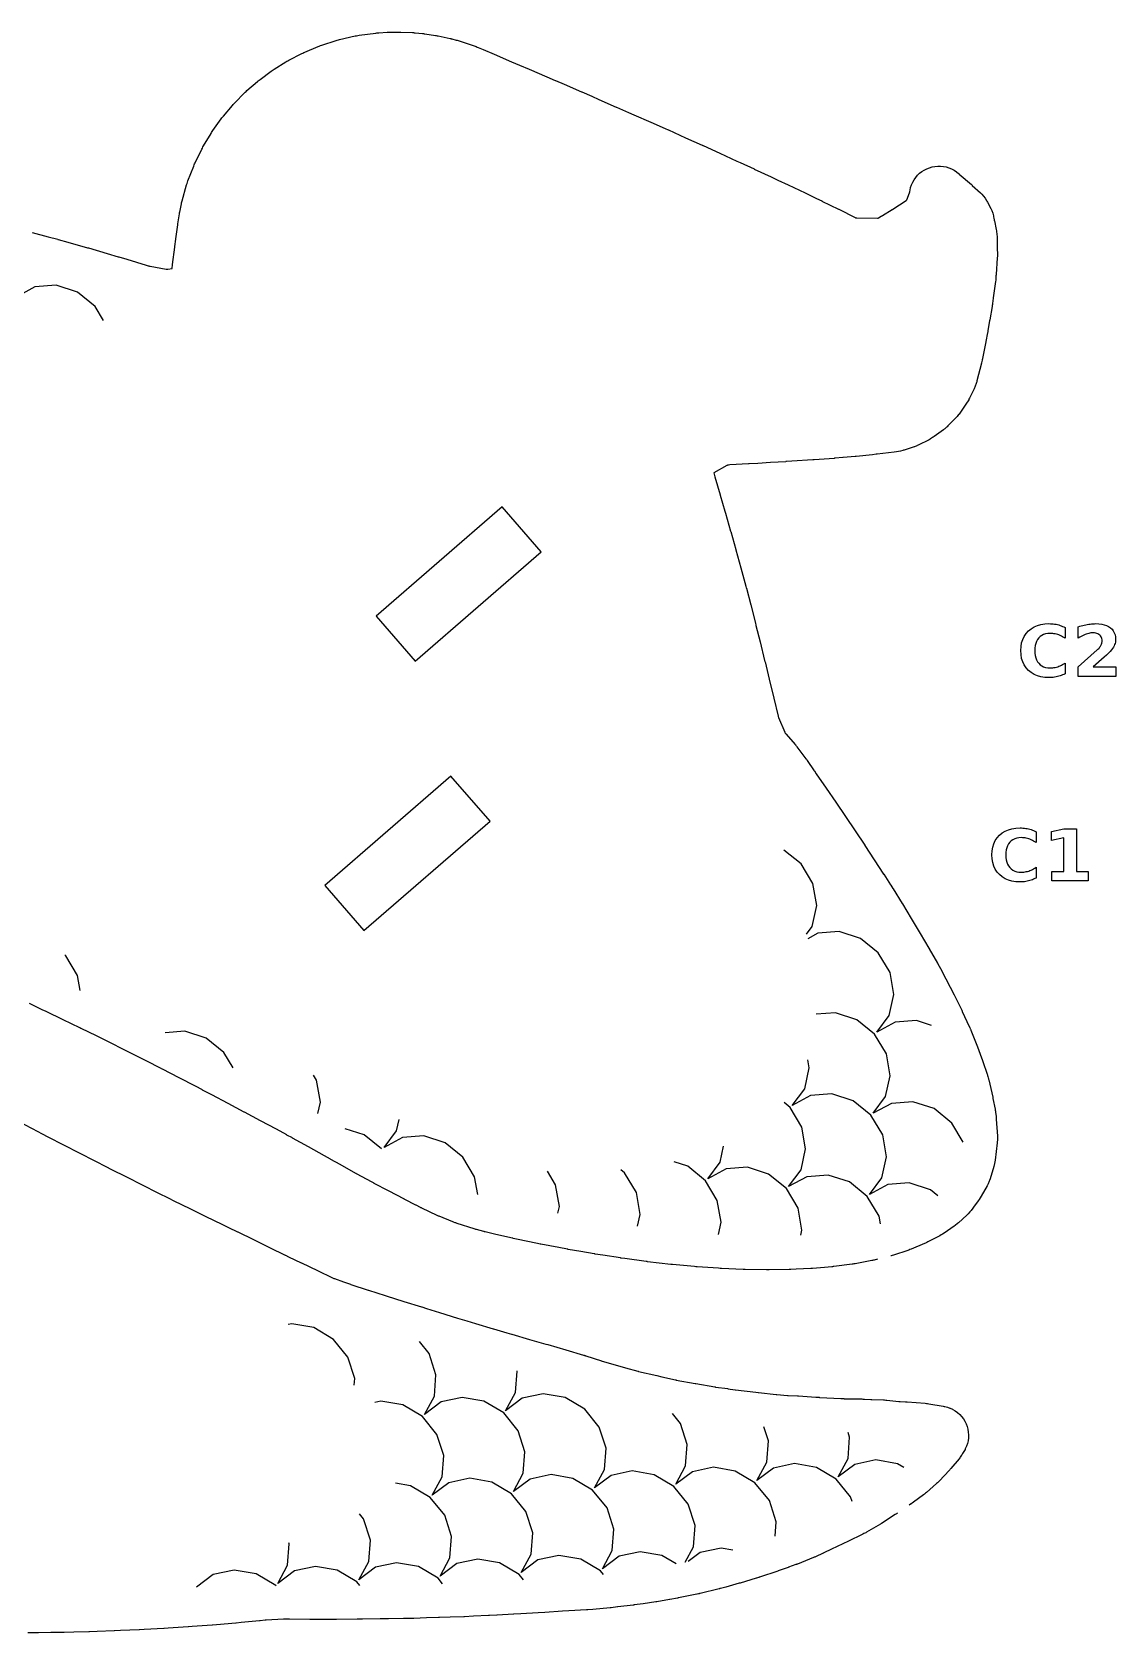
# Model space of a CAD drawing. Header units: millimetres. Extents: x 3 to 297, y 9 to 291.
# Drawn here: x 246.6 to 297.2, y 216.4 to 291.1 of the extents above; entities that cross this region are included whole.
import ezdxf

# ---------------------------------------------------------------- set-up
doc = ezdxf.new("R2010")
doc.units = ezdxf.units.MM
for name, color, linetype in [('CUT', 1, 'CONTINUOUS'), ('ENGRAVE', 5, 'CONTINUOUS'), ('SCORE', 7, 'CONTINUOUS')]:
    doc.layers.add(name, color=color, linetype=linetype)

msp = doc.modelspace()

# ---------------------------------------------------------------- linework, layer by layer
at = {"layer": 'CUT', "color": 1}
for points in [[(246.6475, 281.7746), (247.3926, 281.5716), (247.8431, 281.4495), (247.8509, 281.4474), (247.8587, 281.4452), (247.8664, 281.443), (248.3198, 281.3143), (249.2356, 281.0539), (249.2505, 281.0497), (249.2574, 281.0477), (249.2648, 281.0456), (249.2723, 281.0435), (250.15, 280.7861), (250.669, 280.6353), (250.6763, 280.6331), (250.6836, 280.631), (250.691, 280.6288), (251.0628, 280.5161), (251.9666, 280.2431), (251.9698, 280.2422), (252.063, 280.2138), (252.0961, 280.2047), (252.1293, 280.1966), (252.1629, 280.1894), (252.8978, 280.0529), (252.9168, 280.0499), (252.9387, 280.0482), (252.9607, 280.0489), (252.9798, 280.0511), (253.183, 280.08), (253.2067, 280.2763), (253.304, 281.0843), (253.3049, 281.0916), (253.3058, 281.0988), (253.3068, 281.1061), (253.3534, 281.4605), (253.3539, 281.4643), (253.4434, 282.1302), (253.4457, 282.1467), (253.4481, 282.163), (253.4507, 282.1794), (253.5236, 282.6363), (253.5286, 282.6651), (253.5338, 282.6938), (253.5394, 282.7225), (253.6171, 283.102), (253.6274, 283.1479), (253.6385, 283.1937), (253.6503, 283.2393), (253.8595, 283.9876), (253.8787, 284.0501), (253.8993, 284.1121), (253.9214, 284.1735), (254.1926, 284.872), (254.2135, 284.9227), (254.2354, 284.973), (254.2584, 285.0228), (254.5681, 285.6602), (254.5949, 285.7124), (254.6229, 285.7641), (254.652, 285.8151), (255.0004, 286.3961), (255.0286, 286.4411), (255.0577, 286.4855), (255.0877, 286.5294), (255.4765, 287.0745), (255.5082, 287.117), (255.5407, 287.1589), (255.574, 287.2002), (255.9968, 287.7033), (256.0316, 287.743), (256.067, 287.782), (256.1033, 287.8203), (256.5597, 288.2837), (256.5973, 288.3204), (256.6355, 288.3563), (256.6745, 288.3915), (257.1643, 288.8162), (257.2046, 288.8499), (257.2456, 288.8827), (257.2872, 288.9147), (257.8105, 289.301), (257.8535, 289.3315), (257.8971, 289.3611), (257.9413, 289.3898), (258.4991, 289.7374), (258.5447, 289.7645), (258.5908, 289.7907), (258.6374, 289.816), (259.2319, 290.1239), (259.2796, 290.1474), (259.3277, 290.17), (259.3762, 290.1915), (260.0007, 290.4543), (260.0553, 290.4759), (260.1103, 290.4963), (260.1659, 290.5155), (260.8406, 290.732), (260.8932, 290.7477), (260.946, 290.7623), (260.9992, 290.7758), (261.729, 290.9455), (261.793, 290.9587), (261.8572, 290.9704), (261.9218, 290.9805), (262.6922, 291.0818), (262.739, 291.0871), (262.7859, 291.0916), (262.8328, 291.0953), (263.2194, 291.1186), (263.2486, 291.1201), (263.2778, 291.1212), (263.3071, 291.122), (263.7345, 291.1291), (263.7754, 291.1291), (263.8163, 291.1286), (263.8571, 291.1274), (264.4125, 291.1026), (264.4496, 291.1004), (264.4867, 291.0978), (264.5238, 291.0946), (264.8791, 291.0588), (264.9122, 291.0551), (264.9452, 291.051), (264.9781, 291.0464), (265.4734, 290.9716), (265.517, 290.9643), (265.5605, 290.9562), (265.6038, 290.9475), (266.1634, 290.8247), (266.188, 290.819), (266.2126, 290.8131), (266.2371, 290.807), (266.4428, 290.7537), (266.4873, 290.7413), (266.5316, 290.7282), (266.5756, 290.7143), (267.3239, 290.4639), (267.3717, 290.4469), (267.4192, 290.429), (267.4663, 290.4102), (267.7013, 290.3112), (267.7091, 290.3079), (268.2169, 290.0902), (269.0266, 289.7422), (269.3923, 289.5877), (269.8495, 289.395), (269.8557, 289.3923), (270.6712, 289.0436), (270.6737, 289.0426), (271.0724, 288.8711), (271.0741, 288.8704), (271.4851, 288.693), (271.4897, 288.691), (272.2993, 288.338), (272.3024, 288.3366), (272.7753, 288.129), (272.7773, 288.128), (273.1089, 287.9818), (273.9189, 287.6274), (273.9242, 287.6251), (274.4876, 287.3757), (274.7315, 287.2682), (274.733, 287.2676), (275.5368, 286.9123), (276.1998, 286.6226), (276.2018, 286.6217), (276.3429, 286.5598), (276.3538, 286.555), (277.1565, 286.1941), (277.9319, 285.8467), (277.9342, 285.8457), (277.9516, 285.8379), (277.9597, 285.8342), (277.9676, 285.8306), (277.9756, 285.8269), (278.7516, 285.4651), (279.5531, 285.0966), (279.7003, 285.0293), (280.348, 284.7348), (280.3567, 284.7308), (281.152, 284.3623), (281.4626, 284.2182), (281.4657, 284.2167), (281.9391, 283.9956), (281.9474, 283.9917), (282.7302, 283.6194), (282.7363, 283.6164), (283.2645, 283.362), (283.2683, 283.3601), (283.5159, 283.2399), (283.521, 283.2373), (284.292, 282.8587), (284.301, 282.8543), (285.0669, 282.471), (285.0744, 282.4673), (285.0913, 282.4596), (285.1079, 282.4536), (285.1257, 282.4513), (285.145, 282.4504), (286.1172, 282.4332), (286.1346, 282.4333), (286.143, 282.434), (286.1505, 282.4378), (286.1653, 282.4469), (286.2899, 282.5275), (286.3087, 282.5394), (286.3276, 282.5512), (286.3465, 282.5628), (286.8, 282.8351), (286.8107, 282.8417), (286.8213, 282.8484), (286.8319, 282.8552), (287.4463, 283.2593), (287.4612, 283.2697), (287.468, 283.2752), (287.472, 283.283), (287.479, 283.2998), (287.6033, 283.6209), (287.609, 283.6368), (287.6143, 283.6554), (287.6187, 283.6798), (287.6191, 283.6823), (287.6303, 283.743), (287.6599, 283.8701), (287.7023, 283.9954), (287.7564, 284.1161), (287.822, 284.231), (287.8982, 284.3391), (287.9845, 284.4394), (288.08, 284.5309), (288.1839, 284.6128), (288.2952, 284.6844), (288.4128, 284.7449), (288.5357, 284.7938), (288.6628, 284.8307), (288.7928, 284.8552), (288.9245, 284.8672), (289.0568, 284.8664), (289.1884, 284.8529), (289.3181, 284.8268), (289.4447, 284.7884), (289.567, 284.7379), (289.6839, 284.676), (289.7943, 284.6031), (289.8958, 284.5211), (289.9197, 284.4998), (289.9278, 284.4927), (290.4963, 284.0039), (290.5106, 283.9915), (290.5247, 283.9789), (290.5388, 283.9663), (290.9142, 283.6247), (290.9586, 283.5823), (290.9815, 283.5595), (291.0655, 283.4675), (291.1419, 283.3668), (291.2077, 283.261), (291.2235, 283.2329), (291.2523, 283.1786), (291.4012, 282.8815), (291.429, 282.8224), (291.4429, 282.7911), (291.4904, 282.6675), (291.5256, 282.54), (291.5331, 282.5065), (291.5459, 282.4425), (291.5614, 282.3531), (291.5635, 282.3417), (291.5657, 282.3303), (291.568, 282.3189), (291.6545, 281.9126), (291.6663, 281.8498), (291.6717, 281.8166), (291.6863, 281.6896), (291.6885, 281.6561), (291.6913, 281.5922), (291.703, 280.9619), (291.7033, 280.9506), (291.7037, 280.9392), (291.7043, 280.9278), (291.709, 280.8429), (291.711, 280.7543), (291.7101, 280.6658), (291.7062, 280.5773), (291.6464, 279.7985), (291.6457, 279.7885), (291.6451, 279.7785), (291.6446, 279.7685), (291.6403, 279.6706), (291.636, 279.6074), (291.6302, 279.5443), (291.6229, 279.4814), (291.5166, 278.7202), (291.5155, 278.7117), (291.5144, 278.7033), (291.5134, 278.6949), (291.4856, 278.4454), (291.4796, 278.399), (291.4728, 278.3528), (291.4652, 278.3067), (291.3513, 277.684), (291.35, 277.677), (291.3488, 277.67), (291.3477, 277.663), (291.2709, 277.1801), (291.2649, 277.1452), (291.2584, 277.1103), (291.2514, 277.0756), (291.1657, 276.6745), (291.1632, 276.6627), (291.0124, 275.8835), (291.0069, 275.8567), (291.0011, 275.8299), (290.9951, 275.8031), (290.9665, 275.6822), (290.9646, 275.6741), (290.9626, 275.666), (290.9606, 275.6579), (290.7572, 274.8431), (290.7436, 274.7931), (290.736, 274.7669), (290.7032, 274.6687), (290.6936, 274.6432), (290.6744, 274.5951), (290.6234, 274.4744), (290.6089, 274.4412), (290.5939, 274.4082), (290.5785, 274.3755), (290.4075, 274.0247), (290.3837, 273.9784), (290.3708, 273.9542), (290.318, 273.8646), (290.3032, 273.8415), (290.2743, 273.7982), (289.9503, 273.3339), (289.9179, 273.2895), (289.9004, 273.2665), (289.8304, 273.1819), (289.8111, 273.1604), (289.7735, 273.1203), (289.3992, 272.737), (289.3597, 272.6982), (289.3384, 272.6782), (289.2548, 272.6056), (289.232, 272.5874), (289.188, 272.5538), (288.7556, 272.2374), (288.7106, 272.2059), (288.6866, 272.1898), (288.5929, 272.1324), (288.5677, 272.1183), (288.5191, 272.0926), (288.0137, 271.8375), (287.9668, 271.8149), (287.9418, 271.8035), (287.8456, 271.764), (287.8198, 271.7546), (287.7706, 271.7377), (287.3992, 271.6179), (287.3646, 271.6073), (287.3299, 271.5971), (287.295, 271.5874), (287.1819, 271.5576), (287.0878, 271.5364), (286.9933, 271.5187), (286.898, 271.5043), (286.0925, 271.4125), (286.0788, 271.411), (286.0652, 271.4096), (286.0515, 271.4082), (285.8811, 271.3923), (285.8734, 271.3916), (285.1216, 271.312), (285.1068, 271.3105), (285.092, 271.3091), (285.0772, 271.3078), (284.507, 271.2603), (284.4997, 271.2596), (284.1357, 271.2249), (284.1218, 271.2237), (284.1079, 271.2225), (284.094, 271.2214), (283.1604, 271.152), (283.1526, 271.1513), (283.139, 271.1502), (283.1266, 271.1492), (283.1126, 271.1481), (283.0986, 271.1472), (282.1181, 271.0837), (282.1161, 271.0836), (281.836, 271.0659), (281.8331, 271.0657), (281.1119, 271.0217), (281.1106, 271.0216), (280.5294, 270.9868), (280.1188, 270.9593), (280.1105, 270.9588), (280.1021, 270.9583), (280.0936, 270.9578), (279.2229, 270.9106), (279.1502, 270.9061), (279.1311, 270.9043), (279.1135, 270.9012), (279.0968, 270.8943), (279.0795, 270.8853), (278.4649, 270.5454), (278.5208, 270.3611), (278.5238, 270.3512), (278.7703, 269.515), (278.7726, 269.5074), (278.9881, 268.7599), (278.9888, 268.7575), (279.0166, 268.6605), (279.2576, 267.8175), (279.2594, 267.811), (279.4978, 266.961), (279.4983, 266.9591), (279.5017, 266.947), (279.5026, 266.9437), (279.7328, 266.1099), (279.7343, 266.1042), (279.9648, 265.2545), (279.967, 265.2466), (279.9887, 265.1643), (279.9898, 265.1603), (280.1917, 264.3878), (280.193, 264.3828), (280.4141, 263.5236), (280.4158, 263.5168), (280.4394, 263.423), (280.4403, 263.4193), (280.6315, 262.6505), (280.6328, 262.6452), (280.8449, 261.7775), (280.8599, 261.717), (280.8608, 261.7134), (281.0602, 260.9039), (281.0615, 260.8988), (281.2709, 260.0345), (281.2735, 260.0232), (281.469, 259.1847), (281.4729, 259.1695), (281.4862, 259.1289), (281.492, 259.1143), (281.786, 258.4288), (281.7935, 258.4125), (281.8035, 258.3946), (281.8152, 258.3777), (281.8265, 258.3638), (282.279, 257.8353), (282.303, 257.8065), (282.3265, 257.7774), (282.3496, 257.748), (282.7736, 257.1928), (282.7938, 257.1656), (282.8137, 257.1382), (282.8332, 257.1105), (283.1619, 256.6315), (283.1655, 256.6263), (283.257, 256.4915), (283.7161, 255.8228), (284.1677, 255.1651), (284.172, 255.1587), (284.6204, 254.4976), (284.6245, 254.4916), (285.0682, 253.8296), (285.0736, 253.8215), (285.5155, 253.1518), (285.5182, 253.1476), (285.9582, 252.4754), (286.3991, 251.8062), (286.4044, 251.798), (286.7246, 251.3041), (286.7313, 251.2937), (286.836, 251.129), (286.8432, 251.1175), (287.264, 250.4401), (287.2687, 250.4325), (287.2732, 250.4251), (287.2778, 250.4176), (287.6873, 249.7387), (287.6907, 249.7329), (288.1061, 249.0363), (288.107, 249.0348), (288.5141, 248.35), (288.5198, 248.3403), (288.5255, 248.3306), (288.5311, 248.3209), (288.9201, 247.6408), (288.9255, 247.6313), (288.9308, 247.6218), (288.9361, 247.6122), (289.0511, 247.4033), (289.0577, 247.3912), (289.0643, 247.379), (289.0707, 247.3668), (289.3083, 246.9132), (289.313, 246.9043), (289.3176, 246.8953), (289.3222, 246.8864), (289.6848, 246.1679), (289.6875, 246.1626), (290.0447, 245.4471), (290.0527, 245.4307), (290.0607, 245.4143), (290.0685, 245.3978), (290.3986, 244.6886), (290.4054, 244.6738), (290.4121, 244.659), (290.4187, 244.6441), (290.4456, 244.5825), (290.4556, 244.5589), (290.4654, 244.5352), (290.475, 244.5114), (290.7176, 243.8915), (290.7218, 243.8806), (290.726, 243.8696), (290.7301, 243.8586), (291.0136, 243.0949), (291.019, 243.08), (291.0244, 243.0651), (291.0296, 243.0501), (291.2292, 242.4709), (291.2416, 242.4331), (291.2534, 242.3952), (291.2647, 242.357), (291.2834, 242.29), (291.2917, 242.2586), (291.2997, 242.2272), (291.3073, 242.1957), (291.4916, 241.3861), (291.496, 241.3659), (291.5003, 241.3456), (291.5044, 241.3253), (291.6003, 240.8343), (291.6086, 240.7877), (291.616, 240.7411), (291.6226, 240.6943), (291.6483, 240.4849), (291.6527, 240.4439), (291.6564, 240.4028), (291.6596, 240.3617), (291.7081, 239.5607), (291.7104, 239.5021), (291.7109, 239.4711), (291.7077, 239.3538), (291.7055, 239.323), (291.7, 239.2645), (291.6064, 238.4543), (291.5935, 238.3675), (291.5806, 238.297), (291.5435, 238.1448), (291.3676, 237.572), (291.345, 237.5047), (291.3322, 237.4696), (291.2763, 237.339), (291.2598, 237.3055), (291.2268, 237.2426), (290.9574, 236.7613), (290.9121, 236.6863), (290.8645, 236.6129), (290.8144, 236.541), (290.6871, 236.3705), (290.6798, 236.3609), (290.482, 236.1009), (290.4458, 236.0554), (290.4264, 236.032), (290.3485, 235.9462), (290.327, 235.9245), (290.2853, 235.8842), (289.8903, 235.5184), (289.8528, 235.4849), (289.8326, 235.4676), (289.7539, 235.405), (289.7325, 235.3893), (289.6914, 235.3603), (289.2198, 235.04), (289.1534, 234.9978), (289.0857, 234.9574), (289.0202, 234.9208), (289.019, 234.9202), (288.4647, 234.6287), (288.413, 234.6029), (288.3607, 234.5782), (288.3079, 234.5546), (287.6777, 234.2899), (287.6296, 234.2708), (287.5812, 234.2526), (287.5323, 234.2353), (286.86, 234.0123), (286.8049, 233.9954), (286.7495, 233.9796), (286.7384, 233.9767)], [(286.1073, 233.8208), (285.9554, 233.7834), (285.9183, 233.7748), (285.8811, 233.7668), (285.8438, 233.7592), (285.0634, 233.6137), (285.0439, 233.61), (285.0046, 233.603), (284.9637, 233.5964), (284.9227, 233.5905), (284.075, 233.4807), (284.0441, 233.4771), (284.0133, 233.4738), (283.9823, 233.4709), (283.6399, 233.4427), (283.0819, 233.3935), (283.0542, 233.3913), (283.0264, 233.3895), (282.9986, 233.3879), (282.3174, 233.3562), (282.0595, 233.3428), (282.034, 233.3417), (282.0084, 233.3408), (281.9828, 233.3402), (281.06, 233.3273), (281.0076, 233.3263), (280.9846, 233.326), (280.9611, 233.326), (280.9376, 233.3262), (279.93, 233.342), (279.9079, 233.3425), (279.8858, 233.3433), (279.8651, 233.3441), (279.8487, 233.3449), (278.8249, 233.3892), (278.8045, 233.3902), (278.7841, 233.3914), (278.7637, 233.3928), (278.6934, 233.398), (277.6947, 233.4668), (277.6754, 233.4682), (277.6561, 233.4698), (277.6368, 233.4716), (277.5633, 233.4788), (276.5379, 233.5744), (276.5202, 233.5761), (276.5026, 233.578), (276.4849, 233.58), (276.4601, 233.583), (275.3814, 233.7079), (275.3558, 233.7108), (275.3405, 233.7126), (275.3248, 233.7146), (275.3092, 233.7166), (274.3239, 233.8513), (274.1522, 233.8742), (274.1377, 233.8763), (274.1232, 233.8784), (274.1087, 233.8805), (273.2832, 234.0095), (272.9251, 234.0645), (272.9118, 234.0666), (272.8984, 234.0688), (272.885, 234.0711), (272.2571, 234.1807), (271.6754, 234.2812), (271.6631, 234.2834), (271.6508, 234.2856), (271.6384, 234.2879), (271.2438, 234.3637), (270.4025, 234.5249), (270.3911, 234.5271), (270.3797, 234.5294), (270.3683, 234.5318), (270.2448, 234.5577), (269.2614, 234.7644), (269.1055, 234.7971), (269.0945, 234.7995), (269.0836, 234.8019), (269.0726, 234.8043), (268.3005, 234.9803), (268.29, 234.9827), (267.7911, 235.1006), (267.7717, 235.1053), (267.7525, 235.1101), (267.7333, 235.1151), (267.3865, 235.208), (267.3546, 235.217), (267.3227, 235.2264), (267.291, 235.2362), (266.4932, 235.493), (266.4607, 235.5039), (266.4285, 235.5152), (266.3963, 235.5269), (266.3225, 235.5549), (266.3085, 235.5603), (266.2945, 235.5658), (266.2806, 235.5714), (265.6544, 235.8251), (265.6211, 235.8392), (265.5879, 235.8537), (265.5549, 235.8687), (264.8366, 236.2061), (264.8184, 236.2148), (264.8003, 236.2237), (264.7822, 236.2327), (264.5691, 236.3407), (264.5593, 236.3458), (264.0508, 236.609), (264.0441, 236.6125), (264.0376, 236.6159), (264.031, 236.6194), (263.2894, 237.0139), (262.6218, 237.3648), (262.6111, 237.3705), (262.5257, 237.4164), (262.5235, 237.4176), (261.7832, 237.8172), (261.7749, 237.8217), (261.7667, 237.8262), (261.7584, 237.8308), (261.0283, 238.2383), (260.5904, 238.4831), (260.582, 238.4878), (260.295, 238.651), (259.5496, 239.0677), (258.8049, 239.4797), (258.7989, 239.483), (258.5451, 239.6197), (258.539, 239.623), (258.052, 239.8885), (257.307, 240.2922), (256.5582, 240.6899), (256.5532, 240.6926), (255.7958, 241.0992), (255.0342, 241.5001), (254.6046, 241.7228), (254.5966, 241.7269), (254.27, 241.899), (253.5112, 242.2946), (252.7394, 242.6895), (252.6823, 242.7184), (252.6744, 242.7225), (251.9789, 243.0807), (251.2007, 243.4728), (250.7911, 243.6773), (250.7848, 243.6805), (250.4339, 243.858), (249.6497, 244.246), (248.9325, 244.5981), (248.9285, 244.6001), (248.8764, 244.6259), (248.0903, 245.0074), (247.3061, 245.383), (247.1187, 245.4713), (247.1112, 245.4748), (246.5185, 245.7585)], [(245.9321, 240.3034), (246.6479, 239.9228), (247.1187, 239.6779), (247.3874, 239.5387), (248.1145, 239.1615), (248.8473, 238.7844), (249.5808, 238.4095), (250.1127, 238.1395), (250.3181, 238.0351), (251.0505, 237.6619), (251.7843, 237.2905), (252.5227, 236.9208), (253.023, 236.6728), (253.2679, 236.552), (254.0057, 236.1884), (254.7504, 235.8247), (255.4968, 235.4627), (255.499, 235.4616), (255.8208, 235.3048), (255.8221, 235.3042), (256.2406, 235.0997), (256.2433, 235.0983), (256.9803, 234.7361), (257.7242, 234.3747), (257.7309, 234.3714), (258.4661, 234.0091), (258.4734, 234.0055), (258.617, 233.937), (259.2131, 233.6547), (259.2226, 233.6501), (259.9652, 233.2912), (260.6705, 232.9529), (260.6993, 232.94), (260.7283, 232.9279), (260.7577, 232.9165), (261.1827, 232.7642), (261.191, 232.7612), (261.5119, 232.6513), (261.5204, 232.6485), (262.3387, 232.3817), (262.3448, 232.3797), (263.1291, 232.1331), (263.1362, 232.1308), (263.1726, 232.1192), (263.1766, 232.1179), (263.9952, 231.8525), (264.0034, 231.8499), (264.8253, 231.596), (264.8376, 231.5922), (265.059, 231.5214), (265.6587, 231.3303), (265.6679, 231.3274), (266.5057, 231.0748), (266.9467, 230.9418), (267.3409, 230.8235), (267.3458, 230.822), (268.1743, 230.5697), (268.1842, 230.5667), (268.8048, 230.3891), (269.0216, 230.3271), (269.0281, 230.3252), (269.0345, 230.3233), (269.041, 230.3214), (269.8653, 230.0765), (269.8742, 230.0739), (270.6249, 229.8632), (270.6348, 229.8604), (270.7167, 229.8367), (270.725, 229.8343), (271.5599, 229.587), (272.391, 229.3462), (272.4065, 229.3416), (272.4221, 229.3369), (272.4375, 229.3321), (272.4728, 229.321), (272.4793, 229.3189), (272.4858, 229.3168), (272.4922, 229.3147), (273.2243, 229.0751), (273.2348, 229.0717), (273.2453, 229.0685), (273.2559, 229.0654), (274.0803, 228.828), (274.3453, 228.753), (274.9207, 228.5955), (274.9323, 228.5924), (274.9438, 228.5895), (274.9554, 228.5867), (275.8138, 228.3876), (275.8184, 228.3865), (276.0485, 228.3323), (276.6796, 228.1889), (276.693, 228.1861), (276.7063, 228.1833), (276.7198, 228.1808), (277.6059, 228.0209), (277.6133, 228.0195), (277.6307, 228.0163), (278.5121, 227.8609), (278.5243, 227.8589), (278.5365, 227.857), (278.5488, 227.8552), (279.1235, 227.7778), (279.1328, 227.7765), (279.4639, 227.7296), (279.4712, 227.7286), (279.4786, 227.7276), (279.4859, 227.7267), (280.429, 227.6161), (280.4357, 227.6154), (280.5407, 227.6042), (280.5519, 227.603), (281.3834, 227.5074), (281.393, 227.5064), (281.4026, 227.5054), (281.4123, 227.5045), (281.9166, 227.4626), (281.9275, 227.4618), (281.9384, 227.4611), (281.9493, 227.4605), (282.3705, 227.4406), (282.3877, 227.4397), (282.4049, 227.4387), (282.422, 227.4375), (283.2298, 227.3785), (283.2431, 227.3777), (283.2564, 227.377), (283.2698, 227.3765), (283.3728, 227.3735), (283.3884, 227.3729), (283.4039, 227.3723), (283.4194, 227.3715), (284.3948, 227.3203), (284.4053, 227.3197), (284.4158, 227.3191), (284.4263, 227.3184), (284.5234, 227.3118), (284.5391, 227.3109), (284.5549, 227.3102), (284.5707, 227.3098), (285.3836, 227.2962), (285.4262, 227.2948), (285.4688, 227.2927), (285.5114, 227.2899), (285.7938, 227.2672), (285.8116, 227.266), (285.8294, 227.2651), (285.8472, 227.2644), (286.3867, 227.2524), (286.4416, 227.25), (286.4964, 227.2465), (286.5512, 227.2419), (287.1105, 227.1832), (287.1305, 227.1815), (287.1506, 227.18), (287.1707, 227.1789), (287.4139, 227.1695), (287.4422, 227.1681), (287.4704, 227.1664), (287.4985, 227.1644), (288.3377, 227.0962), (288.3959, 227.0902), (288.4539, 227.0829), (288.5118, 227.0744), (289.1732, 226.9618), (289.2322, 226.9504), (289.2631, 226.9437), (289.381, 226.9125), (289.4957, 226.8709), (289.5055, 226.8668), (289.6183, 226.8137), (289.6304, 226.8073), (289.7436, 226.7402), (289.8513, 226.6613), (289.9508, 226.5723), (290.0412, 226.4741), (290.1217, 226.3676), (290.1914, 226.2539), (290.2498, 226.1338), (290.2963, 226.0087), (290.3305, 225.8797), (290.352, 225.7479), (290.3606, 225.6147), (290.3562, 225.4813), (290.3389, 225.349), (290.3089, 225.2189), (290.2664, 225.0924), (290.2126, 224.9722), (290.1978, 224.943), (290.167, 224.8859), (290.0874, 224.7463), (290.0575, 224.6963), (290.0412, 224.6703), (289.9749, 224.5746), (289.9564, 224.5501), (289.9202, 224.5045), (289.5385, 224.0443), (289.5109, 224.012), (289.4828, 223.9803), (289.4542, 223.9489), (289.0123, 223.4801), (288.966, 223.4333), (288.9186, 223.3877), (288.87, 223.3433), (288.3958, 222.9303), (288.3512, 222.8931), (288.3058, 222.8569), (288.2596, 222.8217), (287.7857, 222.4764), (287.7744, 222.4683), (287.7631, 222.4602), (287.7517, 222.4522), (287.6631, 222.3904), (287.6604, 222.3885), (287.5858, 222.3367)], [(287.0516, 221.9663), (287.0166, 221.942), (286.9924, 221.9256), (286.9681, 221.9095), (286.9436, 221.8936), (286.2968, 221.4857), (286.2798, 221.4751), (286.2627, 221.4647), (286.2456, 221.4545), (285.6002, 221.0738), (285.5607, 221.0514), (285.5209, 221.0297), (285.4806, 221.0087), (285.4261, 220.9813), (285.4168, 220.9767), (285.4075, 220.9721), (285.3981, 220.9675), (284.7589, 220.6592), (284.7553, 220.6575), (283.9707, 220.282), (283.9684, 220.2809), (283.6121, 220.1112), (283.6021, 220.1065), (283.5921, 220.1018), (283.5821, 220.0972), (283.2107, 219.9277), (283.1843, 219.9161), (283.1578, 219.9047), (283.1312, 219.8935), (282.3704, 219.5853), (282.3476, 219.5764), (282.3248, 219.5676), (282.3018, 219.559), (281.9615, 219.4354), (281.9539, 219.4327), (281.9464, 219.43), (281.9388, 219.4274), (281.4805, 219.2671), (281.4721, 219.2642), (281.4636, 219.2613), (281.4552, 219.2585), (280.6066, 218.9745), (280.5926, 218.9699), (280.5786, 218.9654), (280.5646, 218.9609), (280.4609, 218.9288), (280.4495, 218.9253), (279.6961, 218.6988), (279.684, 218.6952), (279.672, 218.6917), (279.6599, 218.6883), (279.04, 218.5146), (279.0304, 218.512), (278.7762, 218.4428), (278.7593, 218.4383), (278.7427, 218.434), (278.7259, 218.4298), (277.8309, 218.211), (277.8079, 218.2056), (277.7848, 218.2004), (277.7617, 218.1954), (277.6866, 218.1798), (277.6775, 218.178), (276.8246, 218.0074), (276.8099, 218.0045), (276.7952, 218.0017), (276.7805, 217.9991), (276.4116, 217.9338), (276.4036, 217.9324), (275.8042, 217.8302), (275.7898, 217.8278), (275.7755, 217.8255), (275.7612, 217.8233), (275.1793, 217.737), (275.1723, 217.736), (274.7582, 217.6769), (274.7432, 217.6748), (274.7283, 217.6728), (274.7133, 217.6709), (273.9845, 217.5836), (273.9785, 217.5829), (273.6831, 217.5488), (273.6674, 217.5471), (273.6519, 217.5455), (273.6363, 217.5439), (272.8239, 217.4695), (272.8188, 217.469), (272.5843, 217.4485), (272.5628, 217.4467), (272.5414, 217.4452), (272.5199, 217.4438), (271.6996, 217.3984), (271.6957, 217.3982), (271.4084, 217.3832), (271.4019, 217.3828), (270.5835, 217.3312), (270.5787, 217.3309), (270.2656, 217.3123), (269.4629, 217.2634), (269.1345, 217.2429), (269.127, 217.2424), (269.1195, 217.242), (269.112, 217.2416), (268.3543, 217.2028), (268.348, 217.2025), (267.9935, 217.1807), (267.9807, 217.18), (267.9679, 217.1793), (267.955, 217.1787), (267.253, 217.1491), (266.8311, 217.1279), (266.8192, 217.1273), (266.8072, 217.1268), (266.7952, 217.1264), (266.1556, 217.1056), (265.6575, 217.0852), (265.6464, 217.0848), (265.6351, 217.0844), (265.6239, 217.0841), (265.065, 217.0706), (264.4736, 217.0516), (264.4631, 217.0513), (264.4526, 217.0511), (264.442, 217.0509), (263.9809, 217.0433), (263.2798, 217.0267), (263.27, 217.0265), (263.2601, 217.0264), (263.2502, 217.0262), (262.9029, 217.0231), (262.0748, 217.0102), (262.0627, 217.0101), (261.823, 217.0085), (260.8586, 217.0017), (260.8512, 217.0017), (260.7633, 217.0015), (260.7561, 217.0015), (259.7073, 217.0056), (259.6389, 217.0055), (259.6298, 217.0055), (259.6203, 217.0056), (259.6108, 217.0057), (258.6688, 217.0178), (258.6581, 217.0178), (258.6474, 217.0178), (258.6367, 217.0176), (258.4153, 217.0127), (258.405, 217.0124), (258.3947, 217.012), (258.3845, 217.0115), (257.5779, 216.9666), (257.5616, 216.9655), (257.5454, 216.9641), (257.5291, 216.9626), (257.2916, 216.9366), (257.2797, 216.9353), (257.2678, 216.9341), (257.2558, 216.933), (256.4063, 216.8554), (256.1805, 216.8336), (256.1734, 216.8329), (256.1662, 216.8323), (256.159, 216.8316), (255.253, 216.7538), (255.0709, 216.7383), (255.058, 216.7373), (254.1177, 216.6665), (254.1162, 216.6664), (253.9459, 216.6537), (253.9336, 216.6529), (252.9935, 216.5919), (252.9917, 216.5918), (252.8083, 216.5802), (252.7966, 216.5795), (251.8797, 216.5295), (251.8776, 216.5294), (251.6581, 216.5177), (251.6469, 216.5172), (250.7758, 216.4784), (250.7734, 216.4783), (250.496, 216.4664), (250.4844, 216.4659), (249.6844, 216.4387), (249.3241, 216.4251), (249.3152, 216.4248), (249.3063, 216.4245), (249.2974, 216.4243), (248.5978, 216.4071), (248.1382, 216.3939), (248.1295, 216.3936), (248.1208, 216.3934), (248.1121, 216.3933), (247.5172, 216.3838), (246.9405, 216.3725), (246.9323, 216.3723), (246.9242, 216.3722), (246.916, 216.3721), (246.4437, 216.3686)]]:
    msp.add_lwpolyline(points, dxfattribs=at)
for points in [[(268.5888, 268.9582), (262.704, 263.8539), (264.5321, 261.7463), (270.4169, 266.8505), (268.5888, 268.9582)], [(268.0232, 254.2752), (266.1951, 256.3828), (260.3103, 251.2786), (262.1384, 249.1709), (268.0232, 254.2752)]]:
    msp.add_lwpolyline(points, close=True, dxfattribs=at)
at = {"layer": 'ENGRAVE', "color": 5}
for points in [[(294.8112, 261.1324), (294.7524, 261.1062), (294.6929, 261.0825), (294.6325, 261.0612), (294.5714, 261.0423), (294.5094, 261.0259), (294.4465, 261.012), (294.3828, 261.0006), (294.3181, 260.9918), (294.2526, 260.9854), (294.1861, 260.9816), (294.1188, 260.9804), (293.9234, 260.9898), (293.7421, 261.0181), (293.5747, 261.0652), (293.4214, 261.1312), (293.2821, 261.216), (293.1569, 261.3197), (293.0484, 261.4396), (292.9597, 261.5728), (292.8907, 261.7195), (292.8415, 261.8796), (292.8119, 262.0532), (292.802, 262.2401), (292.8119, 262.4276), (292.8415, 262.6015), (292.8907, 262.762), (292.9597, 262.9089), (293.0484, 263.0423), (293.1569, 263.1622), (293.2821, 263.2659), (293.4214, 263.3507), (293.5747, 263.4167), (293.7421, 263.4638), (293.9234, 263.4921), (294.1188, 263.5015), (294.1861, 263.5003), (294.2526, 263.4965), (294.3181, 263.4901), (294.3828, 263.4813), (294.4465, 263.4699), (294.5094, 263.4559), (294.5714, 263.4395), (294.6325, 263.4207), (294.6929, 263.3994), (294.7524, 263.3757), (294.8112, 263.3495), (294.8691, 263.3209), (294.8691, 262.8179), (294.8112, 262.8558), (294.7535, 262.8901), (294.6962, 262.9209), (294.6391, 262.9481), (294.5822, 262.9719), (294.5257, 262.9921), (294.4687, 263.009), (294.4108, 263.0228), (294.3519, 263.0336), (294.292, 263.0413), (294.2311, 263.0459), (294.1692, 263.0474), (294.0614, 263.0415), (293.9616, 263.0235), (293.8697, 262.9937), (293.7858, 262.9519), (293.7099, 262.8982), (293.6419, 262.8326), (293.5832, 262.7564), (293.5352, 262.6713), (293.4978, 262.577), (293.4712, 262.4738), (293.4552, 262.3615), (293.4498, 262.2401), (293.4552, 262.1193), (293.4712, 262.0074), (293.4978, 261.9044), (293.5352, 261.8104), (293.5832, 261.7254), (293.6419, 261.6493), (293.7099, 261.5837), (293.7858, 261.53), (293.8697, 261.4882), (293.9616, 261.4583), (294.0614, 261.4404), (294.1692, 261.4345), (294.2311, 261.436), (294.292, 261.4406), (294.3519, 261.4483), (294.4108, 261.4591), (294.4687, 261.4729), (294.5257, 261.4898), (294.5822, 261.51), (294.6391, 261.5337), (294.6962, 261.561), (294.7535, 261.5918), (294.8112, 261.6261), (294.8691, 261.664), (294.8691, 261.161), (294.8112, 261.1324)], [(297.2453, 261.4882), (297.2453, 261.0276), (295.4793, 261.0276), (295.4793, 261.4882), (296.3664, 262.2711), (296.4042, 262.3067), (296.4387, 262.3421), (296.4697, 262.3773), (296.4973, 262.4121), (296.5214, 262.4467), (296.5421, 262.481), (296.5595, 262.5154), (296.5738, 262.5503), (296.5849, 262.5856), (296.5928, 262.6213), (296.5975, 262.6576), (296.5991, 262.6942), (296.5959, 262.7493), (296.5864, 262.8007), (296.5704, 262.8484), (296.5481, 262.8924), (296.5194, 262.9327), (296.4844, 262.9693), (296.444, 263.0011), (296.3995, 263.0272), (296.3507, 263.0474), (296.2977, 263.0619), (296.2406, 263.0706), (296.1792, 263.0735), (296.1296, 263.0717), (296.0785, 263.0665), (296.0258, 263.0578), (295.9716, 263.0456), (295.9158, 263.0299), (295.8585, 263.0108), (295.7998, 262.9882), (295.7397, 262.9622), (295.6783, 262.9329), (295.6155, 262.9001), (295.5513, 262.864), (295.4858, 262.8244), (295.4858, 263.3583), (295.5562, 263.3807), (295.6263, 263.4012), (295.6962, 263.4199), (295.7658, 263.4368), (295.8351, 263.4518), (295.9041, 263.4649), (295.9728, 263.4761), (296.041, 263.4852), (296.1088, 263.4924), (296.1761, 263.4975), (296.243, 263.5005), (296.3094, 263.5015), (296.4494, 263.4962), (296.5786, 263.4802), (296.697, 263.4535), (296.8045, 263.4162), (296.9013, 263.3681), (296.9873, 263.3095), (297.0611, 263.2412), (297.1216, 263.1646), (297.1686, 263.0796), (297.2021, 262.9861), (297.2223, 262.8843), (297.229, 262.774), (297.2261, 262.7085), (297.2176, 262.6446), (297.2034, 262.5821), (297.1834, 262.5212), (297.1578, 262.4617), (297.1264, 262.4037), (297.086, 262.3432), (297.033, 262.2763), (296.9674, 262.2029), (296.8892, 262.123), (296.7984, 262.0367), (296.6951, 261.9439), (296.1759, 261.4882), (297.2453, 261.4882)], [(293.4606, 251.5936), (293.4019, 251.5674), (293.3424, 251.5437), (293.282, 251.5224), (293.2208, 251.5035), (293.1589, 251.4871), (293.096, 251.4732), (293.0323, 251.4618), (292.9676, 251.4529), (292.9021, 251.4466), (292.8356, 251.4428), (292.7682, 251.4415), (292.5729, 251.4509), (292.3915, 251.4792), (292.2242, 251.5264), (292.0709, 251.5923), (291.9316, 251.6772), (291.8063, 251.7809), (291.6979, 251.9007), (291.6092, 252.034), (291.5402, 252.1807), (291.4909, 252.3408), (291.4614, 252.5143), (291.4515, 252.7013), (291.4614, 252.8888), (291.4909, 253.0627), (291.5402, 253.2231), (291.6092, 253.3701), (291.6979, 253.5034), (291.8063, 253.6233), (291.9316, 253.727), (292.0709, 253.8119), (292.2242, 253.8778), (292.3915, 253.925), (292.5729, 253.9533), (292.7682, 253.9627), (292.8356, 253.9614), (292.9021, 253.9576), (292.9676, 253.9513), (293.0323, 253.9424), (293.096, 253.931), (293.1589, 253.9171), (293.2208, 253.9007), (293.282, 253.8818), (293.3424, 253.8605), (293.4019, 253.8368), (293.4606, 253.8106), (293.5186, 253.782), (293.5186, 253.2791), (293.4606, 253.3169), (293.403, 253.3512), (293.3456, 253.382), (293.2885, 253.4093), (293.2317, 253.433), (293.1751, 253.4532), (293.1182, 253.4701), (293.0603, 253.484), (293.0014, 253.4947), (292.9415, 253.5024), (292.8806, 253.507), (292.8187, 253.5086), (292.7109, 253.5026), (292.6111, 253.4847), (292.5192, 253.4549), (292.4353, 253.4131), (292.3593, 253.3594), (292.2913, 253.2937), (292.2327, 253.2176), (292.1846, 253.1324), (292.1473, 253.0382), (292.1206, 252.9349), (292.1046, 252.8226), (292.0993, 252.7013), (292.1046, 252.5804), (292.1206, 252.4685), (292.1473, 252.3656), (292.1846, 252.2716), (292.2327, 252.1866), (292.2913, 252.1105), (292.3593, 252.0448), (292.4353, 251.9911), (292.5192, 251.9493), (292.6111, 251.9195), (292.7109, 251.9016), (292.8187, 251.8956), (292.8806, 251.8972), (292.9415, 251.9018), (293.0014, 251.9095), (293.0603, 251.9202), (293.1182, 251.9341), (293.1751, 251.951), (293.2317, 251.9712), (293.2885, 251.9949), (293.3456, 252.0222), (293.403, 252.053), (293.4606, 252.0873), (293.5186, 252.1251), (293.5186, 251.6222), (293.4606, 251.5936)], [(294.8091, 251.9217), (294.8091, 253.4923), (294.2411, 253.3751), (294.2411, 253.8015), (294.8059, 253.9187), (295.4016, 253.9187), (295.4016, 251.9217), (295.9549, 251.9217), (295.9549, 251.4887), (294.2557, 251.4887), (294.2557, 251.9217), (294.8091, 251.9217)]]:
    msp.add_lwpolyline(points, close=True, dxfattribs=at)
at = {"layer": 'SCORE', "color": 7}
for points in [[(249.9818, 277.663), (249.5982, 278.307), (248.7663, 278.9785), (247.7764, 279.3009), (246.7793, 279.2252), (245.9266, 278.7627)], [(282.7952, 249.0071), (283.0576, 249.3604), (283.2735, 250.3369), (283.0943, 251.3624), (282.547, 252.2808), (281.744, 252.9291)], [(286.083, 244.4268), (286.6613, 245.2055), (286.8773, 246.182), (286.698, 247.2075), (286.1508, 248.1259), (285.3189, 248.7975), (284.3291, 249.1199), (283.3319, 249.0441), (282.8528, 248.7843)], [(248.8956, 246.3672), (248.7719, 247.0748), (248.2247, 247.9932), (248.1775, 248.0313)], [(285.9113, 240.6376), (286.4896, 241.4163), (286.7056, 242.3928), (286.5263, 243.4183), (285.9791, 244.3367), (285.1472, 245.0083), (284.1574, 245.3307), (283.2543, 245.2621)], [(288.6397, 244.7348), (287.9328, 244.9651), (286.9356, 244.8893), (286.083, 244.4268)], [(256.0315, 242.7549), (255.6039, 243.4727), (254.772, 244.1442), (253.7822, 244.4667), (252.8633, 244.3968)], [(282.1359, 241.0032), (282.7142, 241.782), (282.9302, 242.7584), (282.865, 243.1315)], [(259.987, 240.6257), (260.1058, 241.1631), (259.9266, 242.1886), (259.7894, 242.4187)], [(285.7396, 236.8484), (286.318, 237.6271), (286.5339, 238.6036), (286.3547, 239.6291), (285.8074, 240.5475), (284.9756, 241.2191), (283.9857, 241.5415), (282.9885, 241.4657), (282.1359, 241.0032)], [(281.9642, 237.214), (282.5425, 237.9928), (282.7585, 238.9692), (282.5792, 239.9947), (282.032, 240.9131), (281.7537, 241.1378)], [(290.117, 239.2854), (289.5829, 240.1819), (288.751, 240.8534), (287.7611, 241.1758), (286.764, 241.1001), (285.9113, 240.6376)], [(263.087, 239.0423), (263.6653, 239.821), (263.7819, 240.3483)], [(262.9564, 238.9737), (262.1512, 239.6237), (261.2604, 239.9139)], [(267.4506, 236.8394), (267.3058, 237.6681), (266.7585, 238.5865), (265.9267, 239.2581), (264.9368, 239.5805), (263.9396, 239.5047), (263.087, 239.0423)], [(278.1887, 237.5797), (278.7671, 238.3584), (278.9301, 239.0956)], [(271.1941, 235.9769), (271.2605, 236.2769), (271.0812, 237.3024), (270.7043, 237.935)], [(274.9141, 235.3603), (275.0359, 235.9113), (274.8567, 236.9368), (274.3094, 237.8552), (274.1275, 238.0021)], [(278.6857, 234.9773), (278.8114, 235.5456), (278.6321, 236.5711), (278.0849, 237.4896), (277.253, 238.1611), (276.624, 238.366)], [(282.5344, 234.943), (282.5868, 235.18), (282.4075, 236.2055), (281.8603, 237.1239), (281.0284, 237.7955), (280.0386, 238.1179), (279.0414, 238.0421), (278.1887, 237.5797)], [(286.2464, 235.477), (286.183, 235.8398), (285.6358, 236.7583), (284.8039, 237.4298), (283.814, 237.7523), (282.8168, 237.6765), (281.9642, 237.214)], [(288.9331, 236.7786), (288.5793, 237.0642), (287.5895, 237.3866), (286.5923, 237.3108), (285.7396, 236.8484)], [(261.6864, 227.9357), (261.7109, 228.2571), (261.3886, 229.247), (260.7171, 230.079), (259.7988, 230.6263), (258.7733, 230.8057), (258.6008, 230.7676)], [(264.9616, 226.5785), (265.4242, 227.4311), (265.5001, 228.4282), (265.1778, 229.4182), (264.7298, 229.9733)], [(268.7509, 226.7496), (269.2134, 227.6022), (269.2894, 228.5994), (269.2875, 228.6052)], [(269.116, 222.9742), (269.5786, 223.8267), (269.6545, 224.8239), (269.3322, 225.8138), (268.6608, 226.6458), (267.7424, 227.1931), (266.7169, 227.3726), (265.7404, 227.1567), (264.9616, 226.5785)], [(272.9052, 223.1453), (273.3678, 223.9979), (273.4437, 224.9951), (273.1214, 225.985), (272.45, 226.8169), (271.5316, 227.3643), (270.5061, 227.5437), (269.5297, 227.3279), (268.7509, 226.7496)], [(265.3267, 222.803), (265.7893, 223.6556), (265.8652, 224.6528), (265.5429, 225.6427), (264.8715, 226.4746), (263.9531, 227.022), (262.9277, 227.2014), (262.6405, 227.1379)], [(276.6945, 223.3165), (277.157, 224.1691), (277.233, 225.1662), (276.9107, 226.1561), (276.5425, 226.6123)], [(280.4837, 223.4876), (280.9463, 224.3402), (281.0222, 225.3374), (280.8104, 225.9879)], [(284.273, 223.6588), (284.7355, 224.5114), (284.8115, 225.5085), (284.7388, 225.7317)], [(284.9254, 222.5044), (284.8543, 222.7229), (284.1828, 223.5549), (283.2645, 224.1023), (282.239, 224.2817), (281.2625, 224.0658), (280.4837, 223.4876)], [(287.3412, 224.1021), (287.0537, 224.2734), (286.0282, 224.4528), (285.0518, 224.237), (284.273, 223.6588)], [(269.4811, 219.1987), (269.9437, 220.0513), (270.0196, 221.0484), (269.6973, 222.0383), (269.0259, 222.8703), (268.1075, 223.4176), (267.082, 223.5971), (266.1055, 223.3812), (265.3267, 222.803)], [(273.2703, 219.3698), (273.7329, 220.2224), (273.8088, 221.2196), (273.4866, 222.2095), (272.8151, 223.0414), (271.8968, 223.5888), (270.8713, 223.7682), (269.8948, 223.5524), (269.116, 222.9742)], [(277.1324, 219.6751), (277.5222, 220.3936), (277.5981, 221.3907), (277.2758, 222.3806), (276.6044, 223.2126), (275.686, 223.76), (274.6605, 223.9394), (273.684, 223.7235), (272.9052, 223.1453)], [(281.3358, 220.885), (281.3873, 221.5619), (281.065, 222.5518), (280.3936, 223.3838), (279.4752, 223.9311), (278.4498, 224.1105), (277.4733, 223.8947), (276.6945, 223.3165)], [(265.6919, 219.0275), (266.1544, 219.8801), (266.2304, 220.8773), (265.9081, 221.8672), (265.2366, 222.6991), (264.3183, 223.2465), (263.6137, 223.3698)], [(261.9026, 218.8564), (262.3652, 219.7089), (262.4411, 220.7061), (262.1188, 221.696), (261.9285, 221.9319)], [(258.1134, 218.6852), (258.576, 219.5378), (258.6519, 220.535), (258.6374, 220.5794)], [(269.5894, 218.849), (269.391, 219.0948), (268.4726, 219.6422), (267.4471, 219.8216), (266.4707, 219.6057), (265.6919, 219.0275)], [(273.3172, 219.0963), (273.1802, 219.266), (272.2619, 219.8133), (271.2364, 219.9927), (270.2599, 219.7769), (269.4811, 219.1987)], [(276.7114, 219.5909), (276.0511, 219.9845), (275.0256, 220.1639), (274.0492, 219.948), (273.2703, 219.3698)], [(279.3543, 220.2407), (278.8149, 220.335), (277.8384, 220.1192), (277.2801, 219.7047)], [(258.0329, 218.5694), (258.0233, 218.5813), (257.1049, 219.1287), (256.0794, 219.3081), (255.1029, 219.0923), (254.3241, 218.514)], [(261.9482, 218.5844), (261.8125, 218.7525), (260.8941, 219.2998), (259.8687, 219.4793), (258.8922, 219.2634), (258.1134, 218.6852)], [(265.8083, 218.6677), (265.6018, 218.9236), (264.6834, 219.471), (263.6579, 219.6504), (262.6814, 219.4346), (261.9026, 218.8564)]]:
    msp.add_lwpolyline(points, dxfattribs=at)

doc.saveas('drawing.dxf')
